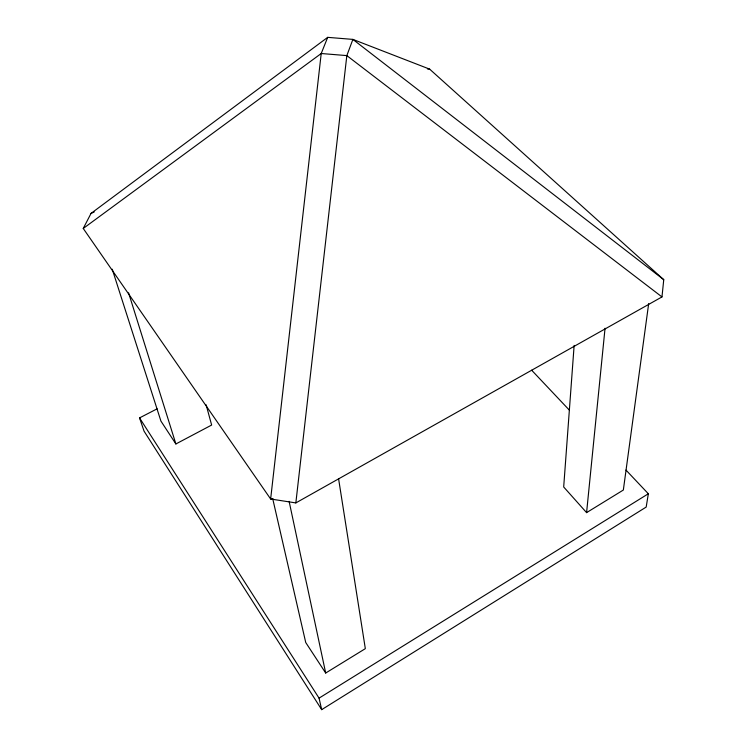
<?xml version="1.0" encoding="UTF-8"?>
<svg xmlns="http://www.w3.org/2000/svg" width="747" height="747" viewBox="0 0 747 747"><rect width="100%" height="100%" fill="white"/><g stroke="black" fill="none" stroke-linecap="round" stroke-linejoin="round"><path stroke-width="1.12" d="M574.135 345.413L563.686 486.979L586.582 512.629L623.343 490.032L648.685 303.581M586.582 512.629L605.051 328.241M661.973 296.923L663.756 279.686L429.646 69.135L352.883 39.395L327.69 37.35L91.031 213.409L83.244 228.461L270.647 499.005L295.84 502.918L661.973 296.923L346.832 55.605L321.219 53.513L83.244 228.461M295.84 502.918L346.832 55.605L352.883 39.395L663.756 279.686M625.958 470.059L648.34 493.758L646.183 507.064L321.686 709.65L144.05 431.15L139.54 417.909L157.131 408.824M327.69 37.35L321.219 53.513L270.647 499.005L272.87 498.865M321.686 709.65L319.053 698.137L648.34 493.758M272.683 498.576L305.728 642.504L325.692 673.028L365.33 648.657L338.559 478.594M112.237 269.191L160.932 421.103L175.881 443.961L211.644 425.052L206.125 404.79M91.031 213.409L94.215 211.961M427.396 68.948L429.646 69.135M531.64 370.195L569.205 409.972M139.54 417.909L319.053 698.137M128.587 292.843L175.881 443.961M289.117 501.349L325.692 673.028"/></g></svg>
